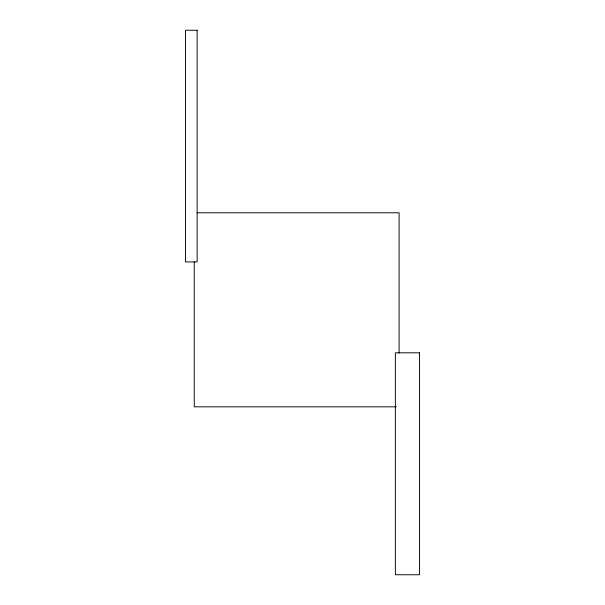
<?xml version="1.0" encoding="UTF-8"?>
<svg xmlns="http://www.w3.org/2000/svg" width="605" height="605" viewBox="0 0 605 605"><rect width="100%" height="100%" fill="white"/><g stroke="black" fill="none" stroke-linecap="round" stroke-linejoin="round"><path stroke-width="0.91" d="M197.079 212.786L399.103 212.786L399.103 353.131M396.267 406.825L194.25 406.825L194.25 261.768M197.132 30.25L185.554 30.25L185.554 261.927L197.132 261.927L197.132 30.25M419.446 352.806L395.375 352.806L395.375 574.75L419.446 574.75L419.446 352.806"/></g></svg>
